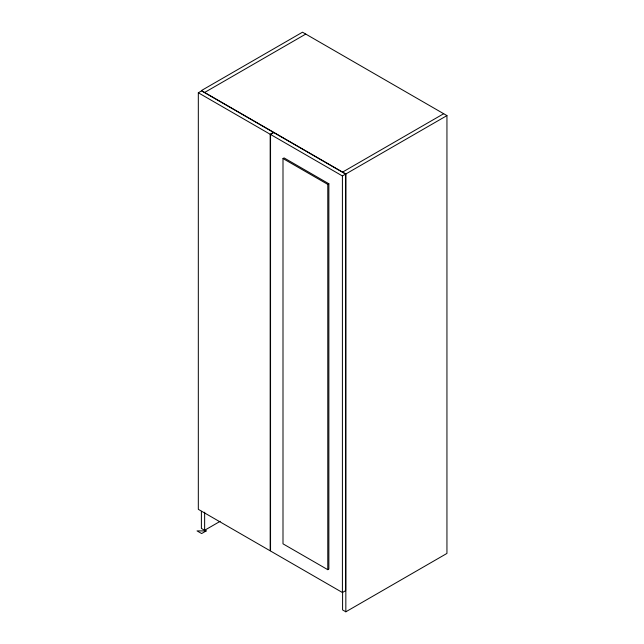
<?xml version="1.0" encoding="UTF-8"?>
<svg xmlns="http://www.w3.org/2000/svg" width="644" height="644" viewBox="0 0 644 644"><rect width="100%" height="100%" fill="white"/><g stroke="black" fill="none" stroke-linecap="round" stroke-linejoin="round"><path stroke-width="0.97" d="M198.32 92.768L201.572 90.893L273.426 132.374L270.182 134.258L198.32 92.768L198.32 509.332L270.182 550.821L270.182 134.258M204.639 92.454L305.747 34.076M270.544 134.459L273.789 132.583L345.651 174.073L345.651 590.637L342.407 592.512L270.544 551.023L270.544 134.459L342.407 175.949L345.651 174.073M282.998 158.545L284.084 157.917L328.859 183.773L328.859 569.063L327.78 569.682L282.998 543.834L282.998 158.545L327.78 184.393L328.859 183.773M342.584 172.093L443.692 113.722M446.944 115.598L302.503 32.2L201.387 90.579L345.836 173.969L446.944 115.598L446.944 553.421L345.836 611.8L342.584 609.924L342.584 591.852M201.387 511.336L201.387 528.402L204.639 530.278L220.192 521.302M345.836 173.969L345.836 611.8M342.407 175.949L342.407 592.512M327.78 184.393L327.78 569.682M204.639 512.205L204.639 530.278M206.225 530.906L201.644 533.554L197.056 530.906L206.225 530.906"/></g></svg>
